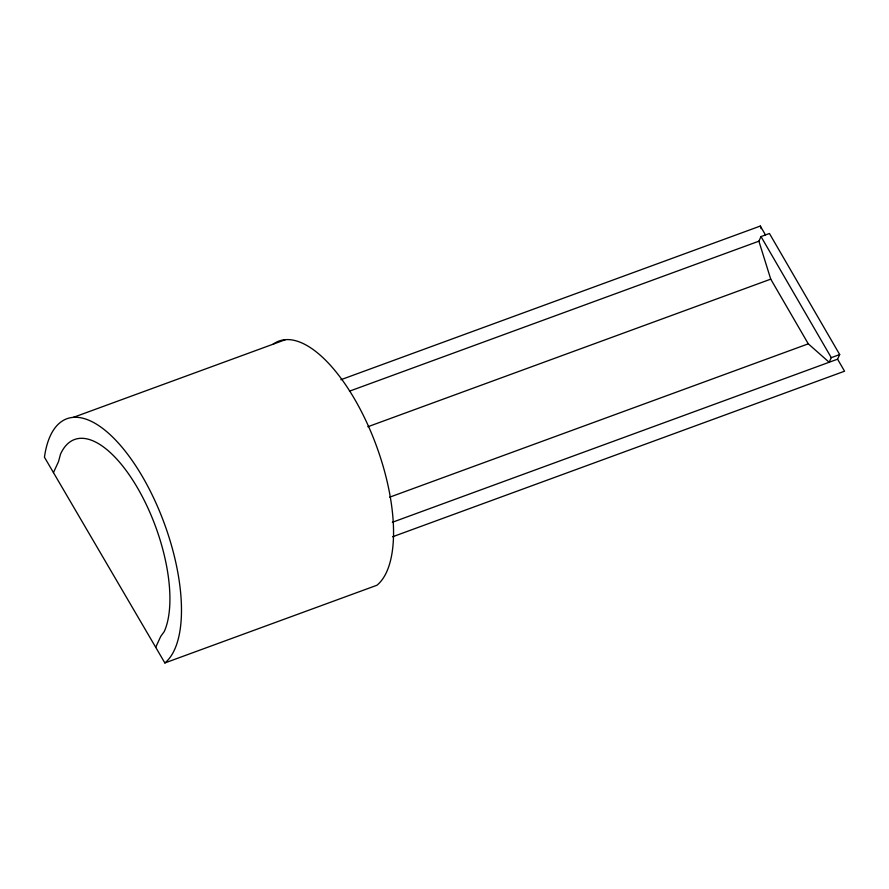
<?xml version="1.0" encoding="UTF-8"?>
<svg xmlns="http://www.w3.org/2000/svg" width="889" height="889" viewBox="0 0 889 889"><rect width="100%" height="100%" fill="white"/><g stroke="black" fill="none" stroke-linecap="round" stroke-linejoin="round"><path stroke-width="1.33" d="M53.451 472.592L58.485 461.68L60.496 454.212A110.036 46.15 69.9 0 1 137.262 487.472A110.036 46.15 69.9 0 1 164.276 631.512L160.742 636.391L155.708 647.303M839.694 354.567L831.282 357.656L829.148 362.256L808.279 343.832L770.741 279.146L758.895 241.186L761.017 236.585L769.441 233.496L839.694 354.567L837.571 359.178L392.338 522.288M73.343 417.374L285.413 339.687M340.887 379.714L760.317 226.05L765.407 234.818M349.466 391.182L758.895 241.186M367.835 426.753L770.741 279.146M389.715 497.162L808.279 343.832M392.56 536.789L844.55 371.202L837.571 359.178M164.865 662.95A132.172 55.44 69.9 0 0 142.262 476.337A132.172 55.44 69.9 0 0 44.45 457.224L164.865 662.95L376.936 585.251A132.172 55.44 69.9 0 0 370.057 429.887A132.172 55.44 69.9 0 0 273.056 344.254M761.017 236.585L831.282 357.656M760.317 226.05L761.128 228.662"/></g></svg>
